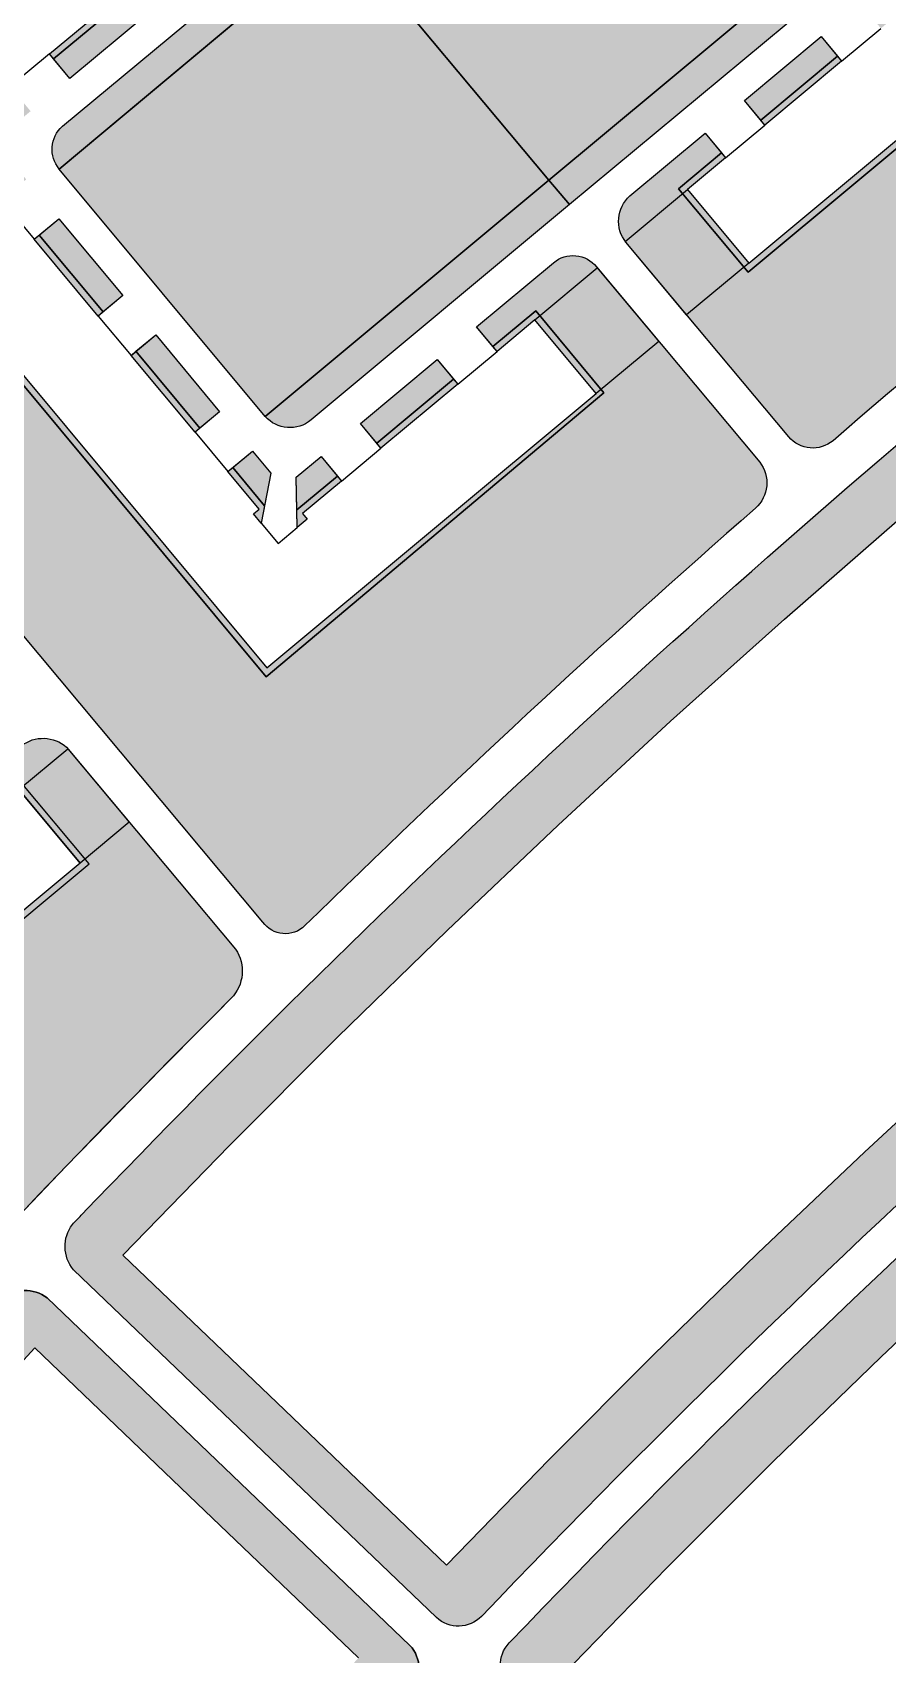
# Model space of a CAD drawing. Header units: millimetres. Extents: x 2240546 to 2245671, y 376439 to 383894.
# Drawn here: x 2244494.9 to 2244628.5, y 378162.2 to 378415.7 of the extents above; entities that cross this region are included whole.
import ezdxf

# ---------------------------------------------------------------- set-up
doc = ezdxf.new("R2010")
doc.units = ezdxf.units.MM
for name, color, linetype, true_color in [('благоустройство_внутридворовые_дороги', 7, 'Continuous', 0x000000), ('благоустройство_внутридворовые_площадки', 7, 'Continuous', 0x000000), ('благоустройство_внутриквартальные_дороги_парковки', 7, 'Continuous', 0x000000), ('благоустройство_озеленение', 7, 'Continuous', 0x000000), ('благоустройство_отмостка', 7, 'Continuous', 0x000000), ('благоустройство_парковка', 7, 'Continuous', 0x000000), ('благоустройство_спорт', 7, 'Continuous', 0x000000)]:
    doc.layers.add(name, color=color, linetype=linetype, true_color=true_color)
for name, color, linetype, transparency in [('благоустройство_штриховка_внутридомовые_площадки', 221, 'Continuous', 0.5), ('благоустройство_штриховка_озеленение', 105, 'Continuous', 0.5), ('благоустройство_штриховка_отмостка', 160, 'Continuous', 0.5), ('благоустройство_штриховка_парковка', 252, 'Continuous', 0.5), ('благоустройство_штриховка_спорт', 165, 'Continuous', 0.5)]:
    doc.layers.add(name, color=color, linetype=linetype, transparency=transparency)

msp = doc.modelspace()

# ---------------------------------------------------------------- hatches: boundary and pattern name
at = {"layer": 'благоустройство_штриховка_внутридомовые_площадки'}
h = msp.add_hatch(color=256, dxfattribs=at)
h.dxf.hatch_style = 1
h.paths.add_polyline_path([(2244526.321438215, 378456.1899056684), (2244536.019396974, 378464.2956594689), (2244545.60292486, 378452.8140953936), (2244535.919449397, 378444.7094807193)])
edge = h.paths.add_edge_path()
edge.add_arc((2244591.739338953, 378386.1816323331), 5.286334551907766, 216.7329400777688, 218.6173244075681, ccw=False)
edge.add_line((2244587.502701654, 378383.0199496501), (2244597.231270698, 378391.1292700726))
edge.add_line((2244597.231270698, 378391.1292700726), (2244606.807136677, 378379.6413193583))
edge.add_line((2244606.807136677, 378379.6413193583), (2244597.090149298, 378371.5416529235))
edge.add_line((2244597.090149298, 378371.5416529235), (2244587.608957686, 378382.882347019))
h = msp.add_hatch(color=256, dxfattribs=at)
h.dxf.hatch_style = 1
edge = h.paths.add_edge_path()
edge.add_line((2244512.430308666, 378444.1322554757), (2244521.959013873, 378452.0534600804))
edge.add_line((2244521.959013873, 378452.0534600804), (2244531.319285805, 378440.857401086))
edge.add_arc((2244526.335246113, 378437.5010576489), 6.008801288217839, 30.471916026943518, 33.95704523167569, ccw=False)
edge.add_line((2244531.514098733, 378440.5482167293), (2244521.990842314, 378432.6315417059))
edge.add_line((2244521.990842314, 378432.6315417059), (2244512.430308666, 378444.1322554757))
h.paths.add_polyline_path([(2244573.378448287, 378370.7460285744), (2244583.13531293, 378378.8789349928), (2244592.727937287, 378367.4049533611), (2244582.954314266, 378359.2580778596)])
h = msp.add_hatch(color=256, dxfattribs=at)
h.dxf.hatch_style = 1
h.paths.add_polyline_path([(2244431.82390083, 378370.7558365731), (2244439.245540807, 378376.9254396285), (2244448.818646665, 378365.4351771197), (2244441.384434479, 378359.2551228033)])
h.paths.add_polyline_path([(2244492.772040451, 378297.3696096718), (2244500.433199278, 378303.7556250645), (2244510.027237178, 378292.2828216992), (2244502.347906431, 378285.881658957)])
at = {"layer": 'благоустройство_штриховка_озеленение'}
h = msp.add_hatch(color=256, dxfattribs=at)
h.dxf.hatch_style = 1
edge = h.paths.add_edge_path()
edge.add_line((2244552.348103821, 378457.1485529951), (2244554.911295063, 378454.0777130818))
edge.add_line((2244554.911295063, 378454.0777130818), (2244542.963626247, 378444.0916201312))
edge.add_arc((2244539.748815974, 378447.9038029204), 4.986756732647845, 219.8336694050072, 310.1409048012347, ccw=False)
edge.add_line((2244535.919449397, 378444.7094807193), (2244519.243524321, 378464.6559782453))
edge.add_line((2244519.243524321, 378464.6559782453), (2244588.87653637, 378522.7851648804))
edge.add_line((2244588.87653637, 378522.7851648804), (2244578.615575739, 378535.0616755353))
edge.add_line((2244578.615575739, 378535.0616755353), (2244509.035101064, 378476.8665325821))
edge.add_line((2244509.035101064, 378476.8665325821), (2244502.062295338, 378485.2068826098))
edge.add_arc((2244505.898304268, 378488.4139116848), 4.999999999951042, 130.6341471177179, 219.8967276345881, ccw=False)
edge.add_arc((2245770.593768591, 377014.646899288), 1947.020551978688, 127.986182845124, 130.6341471183768, ccw=False)
edge.add_arc((2244575.335612447, 378545.2682647726), 5.000000000192271, 39.84469151520989, 127.98618283668571, ccw=False)
edge.add_line((2244579.174532424, 378548.4718086564), (2244690.080300964, 378415.5695023555))
edge.add_arc((2244686.247463987, 378412.4965649175), 4.912594405392685, -49.15927463138678, 38.72053445469828, ccw=False)
edge.add_arc((2245777.174750828, 377009.1965326368), 1772.556672263631, 127.8532884975251, 130.7572852407864)
edge.add_arc((2244616.793291414, 378355.6755337515), 4.93978934827287, 220.3037193247532, 309.72553190343046, ccw=False)
edge.add_line((2244613.026077933, 378352.480283935), (2244587.608957686, 378382.882347019))
edge.add_arc((2244591.739338892, 378386.1816322881), 5.286334476199786, 131.4957759564537, 218.6173244396707, ccw=False)
edge.add_line((2244588.236799584, 378390.1411209662), (2244599.955950042, 378399.9097051961))
edge.add_line((2244599.955950042, 378399.9097051961), (2244602.517093865, 378396.8371586432))
edge.add_line((2244602.517093865, 378396.8371586432), (2244595.822848104, 378391.2571207553))
edge.add_line((2244595.822848104, 378391.2571207553), (2244606.679411799, 378378.2327458395))
edge.add_line((2244606.679411799, 378378.2327458395), (2244659.648166172, 378422.4028812117))
edge.add_line((2244659.648166172, 378422.4028812117), (2244587.61293904, 378508.704417799))
edge.add_line((2244587.61293904, 378508.704417799), (2244534.611190854, 378464.4222105675))
edge.add_line((2244534.611190854, 378464.4222105675), (2244545.476433824, 378451.4050695825))
edge.add_line((2244545.476433824, 378451.4050695825), (2244552.348103821, 378457.1485529951))
h.paths.add_polyline_path([(2244606.101039949, 378405.0319901743), (2244618.095484151, 378415.0300475333), (2244620.656627974, 378411.9575009804), (2244608.662183771, 378401.9594436215)], flags=17)
h.paths.add_polyline_path([(2244624.240574105, 378420.1523325517), (2244628.006508166, 378423.291454642), (2244633.046480534, 378422.2851538906), (2244626.801717928, 378417.0797859988)], flags=17)
h.paths.add_polyline_path([(2244625.422864263, 378430.7248490448), (2244628.494907928, 378433.2865967419), (2244633.475518825, 378427.3195662489), (2244628.317534605, 378427.2568836582)], flags=17)
h.paths.add_polyline_path([(2244610.286787111, 378448.8586554747), (2244613.358830776, 378451.420403172), (2244623.369473191, 378439.4290395773), (2244620.296491575, 378436.8665097323)], flags=17)
h.paths.add_polyline_path([(2244595.15070996, 378466.992461904), (2244598.226152615, 378469.5570439863), (2244608.232458089, 378457.5620638587), (2244605.160414424, 378455.0003161615)], flags=17)
h.paths.add_polyline_path([(2244586.752866878, 378477.0535140081), (2244587.746162461, 378482.1057098543), (2244593.088905404, 378475.6896365126), (2244590.022609142, 378473.1326815198)], flags=17)
h.paths.add_polyline_path([(2244576.605728612, 378477.4235757607), (2244579.168919856, 378474.3527358465), (2244582.762854488, 378477.3749929969), (2244582.687089168, 378482.5265065383)], flags=17)
h.paths.add_polyline_path([(2244558.486359719, 378462.2790337878), (2244570.46747227, 378472.293094596), (2244573.030663513, 378469.2222546819), (2244561.049550962, 378459.2081938736)], flags=17)
h = msp.add_hatch(color=256, dxfattribs=at)
h.dxf.hatch_style = 1
edge = h.paths.add_edge_path()
edge.add_line((2244514.664295322, 378460.7788582144), (2244531.319285805, 378440.857401086))
edge.add_arc((2244526.335245817, 378437.501057461), 6.008801638050049, -43.53367475883579, 33.95704514532042, ccw=False)
edge.add_line((2244530.69144479, 378433.3623103519), (2244518.91974853, 378423.5765091876))
edge.add_line((2244518.91974853, 378423.5765091876), (2244516.362705465, 378426.6524693245))
edge.add_line((2244516.362705465, 378426.6524693245), (2244523.399093115, 378432.5018124381))
edge.add_line((2244523.399093115, 378432.5018124381), (2244512.55991189, 378445.5406578984))
edge.add_line((2244512.55991189, 378445.5406578984), (2244459.456860403, 378401.3784288866))
edge.add_line((2244459.456860403, 378401.3784288866), (2244531.381286949, 378314.9788449357))
edge.add_line((2244531.381286949, 378314.9788449357), (2244584.174044818, 378359.3591085614))
edge.add_line((2244584.174044818, 378359.3591085614), (2244573.506298969, 378372.1544511683))
edge.add_line((2244573.506298969, 378372.1544511683), (2244566.83489813, 378366.5934558333))
edge.add_line((2244566.83489813, 378366.5934558333), (2244564.273754308, 378369.6660023862))
edge.add_line((2244564.273754308, 378369.6660023862), (2244576.311712921, 378379.6947933553))
edge.add_arc((2244579.340990753, 378376.145006652), 4.666637957195874, 38.19024342169138, 130.4764130891481, ccw=False)
edge.add_line((2244583.008791728, 378379.0302702156), (2244608.498100098, 378348.5418610855))
edge.add_arc((2244604.335892833, 378345.2926711781), 5.280265558705679, -48.40000165857822, 37.97706029420971, ccw=False)
edge.add_arc((2245777.174751012, 377009.1965323979), 1772.556672564414, 131.2760299975497, 134.3802627801834)
edge.add_arc((2244534.41892007, 378279.1460507773), 4.29837930299138, 215.2447336510403, 314.2477185005173, ccw=False)
edge.add_line((2244530.908456904, 378276.6655844917), (2244419.388548916, 378410.0240294939))
edge.add_arc((2244423.224163207, 378413.2315305477), 4.999999999966787, 133.9314954262856, 219.9037776147719, ccw=False)
edge.add_arc((2245770.593768576, 377014.6468992977), 1947.020551961461, 131.1062674568574, 133.9314954322151, ccw=False)
edge.add_arc((2244493.797456591, 378477.9428372218), 4.999999999634801, 39.896727633052876, 131.1062674433945, ccw=False)
edge.add_line((2244497.633465522, 378481.1498662966), (2244504.432658115, 378473.0171793463))
edge.add_line((2244504.432658115, 378473.0171793463), (2244434.85218344, 378414.822036393))
edge.add_line((2244434.85218344, 378414.822036393), (2244445.116209297, 378402.5480894061))
edge.add_line((2244445.116209297, 378402.5480894061), (2244514.664295322, 378460.7788582144))
h.paths.add_polyline_path([(2244510.211203095, 378421.5387305966), (2244512.76824616, 378418.4627704599), (2244500.760024466, 378408.4803459019), (2244498.202981401, 378411.5563060389)], flags=17)
h.paths.add_polyline_path([(2244486.059940111, 378401.4618060648), (2244492.051035626, 378406.4421987091), (2244494.608078691, 378403.3662385723), (2244491.12685222, 378400.472297946)], flags=17)
h.paths.add_polyline_path([(2244485.601911615, 378396.4521854157), (2244490.732985515, 378396.540410151), (2244493.919422578, 378392.712525389), (2244490.848871195, 378390.1489833664)], flags=17)
h.paths.add_polyline_path([(2244495.963486704, 378384.0047669948), (2244499.03763452, 378386.5639886007), (2244509.031501023, 378374.5583005723), (2244505.955540202, 378372.0012569384)], flags=17)
h.paths.add_polyline_path([(2244511.07355722, 378365.8529543133), (2244514.149518041, 378368.409997947), (2244524.143431738, 378356.4042532243), (2244521.067470917, 378353.8472095905)], flags=17)
h.paths.add_polyline_path([(2244526.185680436, 378347.698675713), (2244529.261641257, 378350.2557193464), (2244532.14217757, 378346.7953148756), (2244531.164251104, 378341.7178907744)], flags=17)
h.paths.add_polyline_path([(2244536.203062477, 378341.0600634814), (2244536.106067996, 378346.1866198779), (2244539.989026663, 378349.4232886909), (2244542.550170486, 378346.3507421379)], flags=17)
h.paths.add_polyline_path([(2244546.133728712, 378354.5452503675), (2244558.128712225, 378364.543757272), (2244560.689856047, 378361.4712107191), (2244548.694872535, 378351.4727038146)], flags=17)
h = msp.add_hatch(color=256, dxfattribs=at)
h.dxf.hatch_style = 1
edge = h.paths.add_edge_path()
edge.add_arc((2244741.436724802, 378336.5124848174), 6.559331571680778, -48.50906120357348, 34.03550475447622, ccw=False)
edge.add_arc((2245777.174752716, 377009.1965309216), 1677.056674775882, 127.9520331692319, 136.2842155189777)
edge.add_arc((2244561.430073298, 378171.7017473542), 5.041550748788485, 227.0238578808069, 315.6811933218481, ccw=False)
edge.add_line((2244557.99327958, 378168.0131591564), (2244501.29868754, 378222.3515380957))
edge.add_arc((2244505.685319058, 378225.9814827201), 5.693771513136056, 142.8886414600769, 219.6078112192022, ccw=False)
edge.add_arc((2245777.174801457, 377009.1964843779), 1765.556742176422, 136.2156822083557, 136.2807704732239, ccw=False)
edge.add_arc((2245777.174751266, 377009.196532299), 1765.55667278234, 129.3571731160896, 136.2156822040502, ccw=False)
edge.add_arc((2245777.174751068, 377009.1965325346), 1765.556672475018, 127.9189881361273, 129.357173115982, ccw=False)
edge.add_arc((2244695.845051759, 378397.2764167784), 6.000000000026966, 37.29505880277361, 127.91898813430129, ccw=False)
edge.add_line((2244700.618206189, 378400.9119355559), (2244746.872383157, 378340.1837855293))
h.paths.add_polyline_path([(2244509.029285165, 378224.6381892707), (2244525.68391146, 378241.7800071912), (2244542.570211838, 378258.6936214993), (2244559.685019585, 378275.3758631791), (2244577.025284046, 378291.8237583581), (2244594.587641281, 378308.0341172155), (2244612.368945725, 378324.0040391507), (2244630.366046238, 378339.7306877294), (2244648.575345739, 378355.2109180092), (2244666.993582066, 378370.4419606654), (2244694.830969553, 378392.8314860783), (2244716.058741068, 378364.9610670626), (2244737.259196348, 378337.1265121467), (2244711.235070601, 378316.1953875854), (2244693.550813719, 378301.5713125002), (2244676.067167444, 378286.7079801404), (2244658.787263807, 378271.6080493586), (2244641.714556735, 378256.2745399378), (2244624.852071573, 378240.710175083), (2244608.202828635, 378224.9177398923), (2244591.770057821, 378208.9002970869), (2244575.59344002, 378192.6980164336), (2244559.56576031, 378176.2019974224), (2244534.313790997, 378200.4045011915)], flags=16)
h = msp.add_hatch(color=256, dxfattribs=at)
h.dxf.hatch_style = 1
edge = h.paths.add_edge_path()
edge.add_line((2244431.955940975, 378385.6425352179), (2244448.609550407, 378365.7277101705))
edge.add_arc((2244444.163620782, 378362.3288611732), 5.596290265299095, -46.970192598311485, 37.39739026307092, ccw=False)
edge.add_line((2244447.982410311, 378358.2379796954), (2244438.312416727, 378350.1993221919))
edge.add_line((2244438.312416727, 378350.1993221919), (2244435.755373662, 378353.2752823287))
edge.add_line((2244435.755373662, 378353.2752823287), (2244442.792685279, 378359.1253935355))
edge.add_line((2244442.792685279, 378359.1253935355), (2244431.953504055, 378372.1642389959))
edge.add_line((2244431.953504055, 378372.1642389959), (2244378.850452567, 378328.0020099841))
edge.add_line((2244378.850452567, 378328.0020099841), (2244450.770348985, 378241.6043381456))
edge.add_line((2244450.770348985, 378241.6043381456), (2244503.756454085, 378285.7536567288))
edge.add_line((2244503.756454085, 378285.7536567288), (2244492.899891181, 378298.7780323048))
edge.add_line((2244492.899891181, 378298.7780323048), (2244486.228493079, 378293.2170392514))
edge.add_line((2244486.228493079, 378293.2170392514), (2244483.667349656, 378296.2895861376))
edge.add_line((2244483.667349656, 378296.2895861376), (2244493.17380558, 378304.213762532))
edge.add_arc((2244496.572629245, 378299.8480776612), 5.532739528814168, 48.6621329979065, 127.90188533429281, ccw=False)
edge.add_line((2244500.226992844, 378304.0022121534), (2244526.624647257, 378272.4352013136))
edge.add_arc((2244521.513793201, 378269.006750387), 6.154275338328683, -43.71041959336492, 33.85440501650402, ccw=False)
edge.add_arc((2245777.174751094, 377009.1965322965), 1772.556672693529, 134.9006858549392, 138.0776954287102)
edge.add_line((2244458.301281327, 378193.4810963507), (2244431.563786473, 378225.6009605498))
edge.add_line((2244431.563786473, 378225.6009605498), (2244435.405098976, 378228.801636069))
edge.add_line((2244435.405098976, 378228.801636069), (2244344.329346795, 378338.2113174127))
edge.add_arc((2251062.564801474, 372402.0822287133), 8965.06085769691, 138.4741011254097, 138.5366822216597, ccw=False)
edge.add_line((2244350.817067254, 378345.5457420534), (2244364.509801461, 378329.1716705037))
edge.add_line((2244364.509801461, 378329.1716705037), (2244431.955940975, 378385.6425352179))
h.paths.add_polyline_path([(2244417.595762655, 378338.1792130275), (2244429.603487264, 378348.1612243587), (2244432.160530329, 378345.0852642218), (2244420.15280572, 378335.1032528907)], flags=17)
h.paths.add_polyline_path([(2244411.443876776, 378333.0651554892), (2244414.000919841, 378329.9891953524), (2244410.520426029, 378327.095863784), (2244405.453525531, 378328.085381556)], flags=17)
h.paths.add_polyline_path([(2244405.031747064, 378323.0322272511), (2244410.236261672, 378323.0322272511), (2244413.309090116, 378319.340821162), (2244410.236542879, 378316.7796767699)], flags=17)
h.paths.add_polyline_path([(2244415.354731453, 378310.6311680555), (2244418.427278689, 378313.1923124476), (2244428.421002932, 378301.1867953152), (2244425.348455696, 378298.6256509231)], flags=17)
h.paths.add_polyline_path([(2244430.474630353, 378292.4837990677), (2244433.539191506, 378295.0382866008), (2244443.53291575, 378283.0327694677), (2244440.460368514, 378280.4716250756)], flags=17)
h.paths.add_polyline_path([(2244445.578557087, 378274.3231163612), (2244448.651104323, 378276.8842607533), (2244451.535279368, 378273.4194850535), (2244450.559593886, 378268.3393688445)], flags=17)
h.paths.add_polyline_path([(2244455.500215108, 378272.810663556), (2244459.382920837, 378276.0471215304), (2244461.944064473, 378272.9745748218), (2244455.596770579, 378267.6837412199)], flags=17)
h.paths.add_polyline_path([(2244465.527967365, 378281.1693703498), (2244477.522304611, 378291.1673385545), (2244480.083448247, 378288.0947918459), (2244468.089111001, 378278.0968236412)], flags=17)
h = msp.add_hatch(color=256, dxfattribs=at)
h.dxf.hatch_style = 1
edge = h.paths.add_edge_path()
edge.add_line((2244757.881214824, 378325.7300426472), (2244805.00850057, 378263.8555684538))
edge.add_arc((2244799.498837718, 378260.9284402194), 6.238947382755523, -51.935886301276184, 27.980446342565585, ccw=False)
edge.add_arc((2245777.174751236, 377009.1965323325), 1582.056672736733, 127.9916355113886, 136.2883438855017)
edge.add_arc((2244630.008308962, 378106.2622706058), 5.257039838428872, 229.2947652968473, 313.4267442722113, ccw=False)
edge.add_line((2244626.579837558, 378102.2770414161), (2244569.522975505, 378156.9626345166))
edge.add_arc((2244572.982703494, 378160.572382741), 5.000000000115868, 136.2844623268695, 226.2156822025292, ccw=False)
edge.add_arc((2245777.174752693, 377009.1965309456), 1671.056674741389, 127.9544006680349, 136.2844623293753, ccw=False)
edge.add_arc((2244753.108060393, 378322.0945238697), 5.999999999732901, 37.295058800079175, 127.9544006639793, ccw=False)
h.paths.add_polyline_path([(2244577.614501431, 378158.903357478), (2244593.995130909, 378175.7541017391), (2244610.612264061, 378192.3713039601), (2244627.462777167, 378208.7518471826), (2244644.543180201, 378224.8923417367), (2244661.850151829, 378240.789652917), (2244679.38025769, 378256.4406249873), (2244697.129932268, 378271.8420747356), (2244715.095628642, 378286.990926627), (2244733.27379985, 378301.884190062), (2244752.466664521, 378317.1602848939), (2244773.744209194, 378289.2245175791), (2244794.788413269, 378261.5951083886), (2244765.550663286, 378237.8825569999), (2244747.519170376, 378222.8118038813), (2244729.716219601, 378207.4799992291), (2244712.137608513, 378191.8835269143), (2244694.791256671, 378176.0292595162), (2244677.680850493, 378159.9205673483), (2244660.810177128, 378143.5610152967), (2244644.18281153, 378126.9540673531), (2244628.150976568, 378110.467165638), (2244602.961429477, 378134.6098414368)], flags=16)
h = msp.add_hatch(color=256, dxfattribs=at)
h.dxf.hatch_style = 1
edge = h.paths.add_edge_path()
edge.add_arc((2245777.174751242, 377009.1965323198), 1576.056672750728, 124.48407945604839, 139.6702483526763, ccw=False)
edge.add_line((2244884.847368085, 378308.314108596), (2244871.511161207, 378286.7765788947))
edge.add_line((2244871.511161207, 378286.7765788947), (2244851.24221868, 378268.4246526709))
edge.add_line((2244851.24221868, 378268.4246526709), (2244834.719345173, 378260.2236449997))
edge.add_line((2244834.719345173, 378260.2236449997), (2244817.892862581, 378250.2831430974))
edge.add_line((2244817.892862581, 378250.2831430974), (2244815.597577897, 378235.7539108254))
edge.add_line((2244815.597577897, 378235.7539108254), (2244815.215497541, 378212.8140030456))
edge.add_line((2244815.215497541, 378212.8140030456), (2244809.096606747, 378189.1088076616))
edge.add_line((2244809.096606747, 378189.1088076616), (2244804.506971561, 378160.0510919313))
edge.add_line((2244804.506971561, 378160.0510919313), (2244808.713592209, 378147.8162248441))
edge.add_line((2244808.713592209, 378147.8162248441), (2244808.331511852, 378131.7579149914))
edge.add_line((2244808.331511852, 378131.7579149914), (2244791.887109617, 378123.345741856))
edge.add_line((2244791.887109617, 378123.345741856), (2244774.294597948, 378124.8755682505))
edge.add_line((2244774.294597948, 378124.8755682505), (2244762.821911255, 378135.581357757))
edge.add_line((2244762.821911255, 378135.581357757), (2244752.700051446, 378137.7147279957))
edge.add_line((2244752.700051446, 378137.7147279957), (2244736.637729567, 378129.3033036741))
edge.add_line((2244736.637729567, 378129.3033036741), (2244728.988648984, 378115.5393590062))
edge.add_line((2244728.988648984, 378115.5393590062), (2244712.162166392, 378073.4814885847))
edge.add_line((2244712.162166392, 378073.4814885847), (2244701.071560055, 378049.0117544103))
edge.add_line((2244701.071560055, 378049.0117544103), (2244684.244143282, 378030.6598281865))
edge.add_line((2244684.244143282, 378030.6598281865), (2244667.034646152, 378022.2476550512))
edge.add_line((2244667.034646152, 378022.2476550512), (2244655.179879102, 378015.7479521125))
edge.add_line((2244655.179879102, 378015.7479521125), (2244644.471353122, 378014.6015183337))
edge.add_line((2244644.471353122, 378014.6015183337), (2244634.527922037, 378021.1012212725))
edge.add_line((2244634.527922037, 378021.1012212725), (2244637.970381972, 378034.8651659404))
edge.add_line((2244637.970381972, 378034.8651659404), (2244634.34, 378052.35))
edge.add_line((2244634.34, 378052.35), (2244575.695729325, 378029.1979027179))
h = msp.add_hatch(color=256, dxfattribs=at)
h.dxf.hatch_style = 1
edge = h.paths.add_edge_path()
edge.add_line((2244388.554565197, 378026.7493666105), (2244360.304763893, 378047.4502506057))
edge.add_line((2244360.304763893, 378047.4502506057), (2244374.321539558, 378066.312519832))
edge.add_line((2244374.321539558, 378066.312519832), (2244388.589452475, 378084.9856439177))
edge.add_line((2244388.589452475, 378084.9856439177), (2244403.105947605, 378103.4662739537))
edge.add_line((2244403.105947605, 378103.4662739537), (2244417.865553435, 378121.7475870329))
edge.add_line((2244417.865553435, 378121.7475870329), (2244432.871271954, 378139.8332998803))
edge.add_line((2244432.871271954, 378139.8332998803), (2244448.117510913, 378157.7165349816))
edge.add_line((2244448.117510913, 378157.7165349816), (2244463.601643858, 378175.3942154509))
edge.add_line((2244463.601643858, 378175.3942154509), (2244479.320924933, 378192.8632041992))
edge.add_line((2244479.320924933, 378192.8632041992), (2244495.272576435, 378210.1204095111))
edge.add_line((2244495.272576435, 378210.1204095111), (2244520.558754699, 378185.8851184962))
edge.add_line((2244520.558754699, 378185.8851184962), (2244545.812463632, 378161.6809474127))
edge.add_line((2244545.812463632, 378161.6809474127), (2244529.873689759, 378144.4116980067))
edge.add_line((2244529.873689759, 378144.4116980067), (2244514.177207785, 378126.9221764775))
edge.add_line((2244514.177207785, 378126.9221764775), (2244498.477746135, 378109.4293348973))
edge.add_line((2244498.477746135, 378109.4293348973), (2244483.522936509, 378091.2956001665))
edge.add_line((2244483.522936509, 378091.2956001665), (2244468.57106445, 378073.1654234622))
edge.add_line((2244468.57106445, 378073.1654234622), (2244453.873360198, 378054.8287998376))
edge.add_line((2244453.873360198, 378054.8287998376), (2244437.653999899, 378037.6544583087))
edge.add_line((2244437.653999899, 378037.6544583087), (2244411.689035696, 378057.5898517789))
edge.add_line((2244411.689035696, 378057.5898517789), (2244406.866730259, 378051.2500468872))
edge.add_line((2244406.866730259, 378051.2500468872), (2244442.374521819, 378024.4932530708))
edge.add_arc((2245541.078480134, 377208.8031460769), 1368.393488242884, 136.1651848968853, 143.4093940543956, ccw=False)
edge.add_arc((2244549.915709892, 378160.0160592118), 5.373128574507178, 319.5115956964615, 402.6526077000984)
edge.add_line((2244553.86751316, 378163.6566308172), (2244497.212626724, 378217.9569543084))
edge.add_arc((2244493.778447258, 378213.3771017999), 5.724389714468841, 53.13578682687556, 129.8813820750941)
edge.add_arc((2245777.174751263, 377009.1965323101), 1765.556672772212, 136.8014866917504, 143.8629005667233)
edge.add_arc((2244355.334735866, 378047.4309801395), 4.999999999814162, 143.8629005620537, 233.0002535120183)
edge.add_line((2244352.325678418, 378043.4377892754), (2244379.479527967, 378022.9760843432))
edge.add_arc((2244382.488585414, 378026.9692752073), 4.999999999837753, 233.0002535124197, 323.3835224411012)
edge.add_line((2244386.50181529, 378023.9869965538), (2244388.554565197, 378026.7493666105))
at = {"layer": 'благоустройство_штриховка_отмостка'}
h = msp.add_hatch(color=256, dxfattribs=at)
h.dxf.hatch_style = 1
h.paths.add_polyline_path([(2244551.70730601, 378457.9162629737), (2244552.348103821, 378457.1485529951), (2244545.476433824, 378451.4050695825), (2244534.611190854, 378464.4222105675), (2244587.61293904, 378508.704417799), (2244659.648166172, 378422.4028812117), (2244606.679411799, 378378.2327458395), (2244595.822848104, 378391.2571207553), (2244602.517093865, 378396.8371586432), (2244603.15737982, 378396.0690220049), (2244597.231270698, 378391.1292700726), (2244606.807136677, 378379.6413193582), (2244658.239357518, 378422.5301541798), (2244587.486579307, 378507.2957587434), (2244536.019396974, 378464.2956594689), (2244545.60291806, 378452.8140897097)])
h.paths.add_polyline_path([(2244608.662183771, 378401.9594436215), (2244620.656627974, 378411.9575009804), (2244621.296913929, 378411.1893643421), (2244609.302469518, 378401.1913068102)], flags=17)
h.paths.add_polyline_path([(2244626.801717928, 378417.0797859988), (2244633.046480534, 378422.2851538906), (2244635.743401122, 378421.7466760942), (2244634.250183229, 378420.500300498), (2244633.519152608, 378421.3773014662), (2244627.442003883, 378416.3116493605)], flags=17)
h.paths.add_polyline_path([(2244629.262918843, 378433.9270336662), (2244628.494907928, 378433.2865967419), (2244633.475518825, 378427.3195662489), (2244636.235521972, 378427.3531072874), (2244634.940770188, 378428.9063918362), (2244634.064259334, 378428.1747784291)], flags=17)
h.paths.add_polyline_path([(2244613.358830776, 378451.420403172), (2244614.126841691, 378452.0608400954), (2244624.136546156, 378440.0686943532), (2244623.369473191, 378439.4290395773)], flags=17)
h.paths.add_polyline_path([(2244598.226152615, 378469.5570439864), (2244598.990764541, 378470.1946465253), (2244609.000469007, 378458.2025007844), (2244608.232458089, 378457.5620638587)], flags=17)
h.paths.add_polyline_path([(2244588.277679204, 378484.8091616071), (2244587.746162461, 378482.1057098543), (2244593.088905404, 378475.6896365127), (2244593.864391853, 378476.3363072118), (2244588.655918944, 378482.5763282286), (2244589.532432156, 378483.3079436038)], flags=17)
h.paths.add_polyline_path([(2244582.646850454, 378485.2624585374), (2244582.687089168, 378482.5265065383), (2244576.605728612, 378477.4235757607), (2244575.964930802, 378478.1912857393), (2244581.858079934, 378483.1169012458), (2244581.1258821, 378483.9929239532)], flags=17)
h.paths.add_polyline_path([(2244557.845561909, 378463.0467437652), (2244569.826674459, 378473.0608045742), (2244570.46747227, 378472.293094596), (2244558.486359719, 378462.2790337878)], flags=17)
h = msp.add_hatch(color=256, dxfattribs=at)
h.dxf.hatch_style = 1
h.paths.add_polyline_path([(2244516.362705465, 378426.6524693245), (2244515.723444847, 378427.4214594831), (2244521.990842314, 378432.6315417059), (2244512.430308666, 378444.1322554757), (2244460.865498506, 378401.2492781055), (2244531.505245292, 378316.3894553647), (2244582.954314266, 378359.2580778596), (2244573.378448287, 378370.7460285744), (2244567.475184086, 378365.8253191949), (2244566.83489813, 378366.5934558333), (2244573.506298969, 378372.1544511683), (2244584.174044818, 378359.3591085614), (2244531.381286949, 378314.9788449357), (2244459.456860403, 378401.3784288866), (2244512.55991189, 378445.5406578984), (2244523.399093115, 378432.5018124381)])
h.paths.add_polyline_path([(2244497.563720634, 378412.3252960729), (2244509.57194233, 378422.3077206295), (2244510.211203095, 378421.5387305967), (2244498.202981401, 378411.5563060388)], flags=17)
h.paths.add_polyline_path([(2244483.348701954, 378401.9912788699), (2244486.059940111, 378401.4618060648), (2244492.051035626, 378406.4421987091), (2244491.41177486, 378407.2111887432), (2244485.66264475, 378402.4319417357), (2244484.932784614, 378403.309917047)], flags=17)
h.paths.add_polyline_path([(2244482.856232938, 378396.4049756543), (2244485.601911615, 378396.4521854157), (2244490.848871195, 378390.1489833663), (2244490.074471552, 378389.5162208471), (2244484.970309823, 378395.647879034), (2244484.092821487, 378394.9174334921)], flags=17)
h.paths.add_polyline_path([(2244495.190796654, 378383.3661155299), (2244495.963486704, 378384.0047669948), (2244505.955540202, 378372.0012569384), (2244505.186549996, 378371.36199603)], flags=17)
h.paths.add_polyline_path([(2244510.304567016, 378365.2136934033), (2244511.07355722, 378365.8529543132), (2244521.067470917, 378353.8472095904), (2244520.298480713, 378353.2079486829)], flags=17)
h.paths.add_polyline_path([(2244525.416690232, 378347.0594148052), (2244526.185680436, 378347.698675713), (2244531.164251104, 378341.7178907742), (2244530.640948162, 378339.0008859124), (2244529.428557453, 378340.4553637381), (2244530.306043428, 378341.1858073139)], flags=17)
h.paths.add_polyline_path([(2244536.254963317, 378338.3168910409), (2244536.203062477, 378341.0600634814), (2244542.550170486, 378346.350742138), (2244543.190456442, 378345.5826054997), (2244537.090566376, 378340.4979971817), (2244537.821595029, 378339.6209985737)], flags=17)
h.paths.add_polyline_path([(2244548.694872535, 378351.4727038146), (2244560.689856047, 378361.4712107191), (2244561.330142003, 378360.7030740813), (2244549.33515849, 378350.7045671776)], flags=17)
h = msp.add_hatch(color=256, dxfattribs=at)
h.dxf.hatch_style = 1
h.paths.add_polyline_path([(2244435.116112897, 378354.0442723622), (2244435.755373662, 378353.2752823287), (2244442.792685279, 378359.1253935355), (2244431.953504055, 378372.1642389959), (2244378.850452567, 378328.0020099841), (2244450.770348985, 378241.6043381456), (2244503.756454085, 378285.7536567288), (2244492.899891181, 378298.7780323048), (2244486.228493079, 378293.2170392514), (2244486.868778935, 378292.4489025288), (2244492.772040451, 378297.3696096718), (2244502.347906431, 378285.881658957), (2244450.898837456, 378243.0130364622), (2244380.25909067, 378327.872859203), (2244431.82390083, 378370.7558365731), (2244441.384434479, 378359.2551228033)])
h.paths.add_polyline_path([(2244416.956500195, 378338.9482050866), (2244428.964226499, 378348.9302143916), (2244429.603487264, 378348.1612243588), (2244417.595762655, 378338.1792130275)], flags=17)
h.paths.add_polyline_path([(2244410.804616011, 378333.8341455222), (2244411.443876776, 378333.0651554892), (2244405.453525531, 378328.085381556), (2244402.742293589, 378328.6148595263), (2244404.326376778, 378329.9334981443), (2244405.056236914, 378329.0555228332)], flags=17)
h.paths.add_polyline_path([(2244402.246773819, 378323.0322272511), (2244405.031747064, 378323.0322272511), (2244410.236542879, 378316.7796767699), (2244409.46840607, 378316.139390672), (2244404.363901987, 378322.2714601315), (2244403.486413651, 378321.54101459)], flags=17)
h.paths.add_polyline_path([(2244414.586594644, 378309.9908819577), (2244415.354731453, 378310.6311680555), (2244425.348455696, 378298.6256509231), (2244424.580318888, 378297.9853648258)], flags=17)
h.paths.add_polyline_path([(2244429.69850746, 378291.8368561101), (2244430.474630353, 378292.4837990677), (2244440.460368514, 378280.4716250756), (2244439.692231706, 378279.8313389785)], flags=17)
h.paths.add_polyline_path([(2244444.810420278, 378273.6828302637), (2244445.578557087, 378274.3231163612), (2244450.559593886, 378268.3393688445), (2244450.037490366, 378265.6209246313), (2244448.822147256, 378267.0789428704), (2244449.699635593, 378267.8093884114)], flags=17)
h.paths.add_polyline_path([(2244455.646785593, 378264.9389988343), (2244455.596770579, 378267.6837412199), (2244461.944064473, 378272.9745748218), (2244462.584350382, 378272.2064381446), (2244456.48415854, 378267.1215782791), (2244457.215191169, 378266.2445749019)], flags=17)
h.paths.add_polyline_path([(2244468.089111001, 378278.0968236412), (2244480.083448247, 378288.0947918459), (2244480.72373475, 378287.3266556679), (2244468.729397745, 378277.3286876657)], flags=17)
at = {"layer": 'благоустройство_штриховка_парковка'}
h = msp.add_hatch(color=256, dxfattribs=at)
h.dxf.hatch_style = 1
edge = h.paths.add_edge_path()
edge.add_line((2244575.572015109, 378392.6028136844), (2244619.955707224, 378429.5991673445))
edge.add_arc((2244615.757742637, 378426.4267037787), 5.261884809462104, -46.5029597473291, 37.078877667151005, ccw=False)
edge.add_line((2244619.37958795, 378422.6096802948), (2244578.779047596, 378388.7668006725))
edge.add_line((2244578.779047596, 378388.7668006725), (2244575.572015109, 378392.6028136844))
edge = h.paths.add_edge_path()
edge.add_line((2244540.272727701, 378434.8251879003), (2244581.3164566, 378468.9448050875))
edge.add_arc((2244584.153360102, 378466.0039751947), 4.086135330538164, 34.49167794672479, 133.9695091331699, ccw=False)
edge.add_line((2244587.521187365, 378468.3178985877), (2244543.240455249, 378431.2754136044))
edge.add_line((2244543.240455249, 378431.2754136044), (2244540.272727701, 378434.8251879003))
h = msp.add_hatch(color=256, dxfattribs=at)
h.dxf.hatch_style = 1
edge = h.paths.add_edge_path()
edge.add_line((2244499.586617196, 378401.0028585808), (2244540.272727701, 378434.8251879003))
edge.add_line((2244540.272727701, 378434.8251879003), (2244543.240455249, 378431.2754136046))
edge.add_line((2244543.240455249, 378431.2754136046), (2244499.07745619, 378394.3314164364))
edge.add_arc((2244502.757823054, 378397.4056832698), 4.795437082585713, 131.3988279453691, 219.8725245870226, ccw=False)
edge = h.paths.add_edge_path()
edge.add_line((2244531.262033879, 378355.6679022729), (2244575.572015109, 378392.6028136844))
edge.add_line((2244575.572015109, 378392.6028136844), (2244578.779047596, 378388.7668006726))
edge.add_line((2244578.779047596, 378388.7668006726), (2244538.412324785, 378355.1188213864))
edge.add_arc((2244535.117798207, 378359.0476623837), 5.127347945534188, 221.2361001772283, 309.9814889666546, ccw=False)
at = {"layer": 'благоустройство_штриховка_спорт'}
h = msp.add_hatch(color=256, dxfattribs=at)
h.dxf.hatch_style = 1
h.paths.add_polyline_path([(2244543.240455249, 378431.2754136045), (2244587.521187369, 378468.3178985827), (2244619.955707224, 378429.5991673443), (2244575.572015109, 378392.6028136843)])
h = msp.add_hatch(color=256, dxfattribs=at)
h.dxf.hatch_style = 1
h.paths.add_polyline_path([(2244499.077456048, 378394.3314166063), (2244543.240455249, 378431.2754136045), (2244575.572015109, 378392.6028136843), (2244531.262033874, 378355.6679022785)])

# ---------------------------------------------------------------- linework, layer by layer
at = {"layer": 'благоустройство_внутридворовые_дороги'}
for points in [[(2244579.174532424, 378548.4718086564), (2244690.080300965, 378415.5695023544, -0.4034163164530938), (2244689.460096878, 378408.780037816, 0.01267175434124722), (2244619.950363201, 378351.8762684887, -0.4112609755725484), (2244613.026077933, 378352.480283935), (2244587.608957686, 378382.882347019, -0.3995744474313896), (2244588.236799584, 378390.1411209662), (2244599.955950042, 378399.9097051961), (2244603.15737982, 378396.0690220049), (2244609.302469727, 378401.1913069837), (2244606.101039949, 378405.0319901743), (2244618.095484151, 378415.0300475333), (2244621.296913929, 378411.1893643421), (2244627.442003883, 378416.3116493605)], [(2244193.351957771, 378155.7191885993), (2244344.880448944, 378041.5353315033), (2244344.880448977, 378041.5353315489), (2244344.880448967, 378041.535331534), (2244379.920705789, 378015.1308471697), (2244420.369754777, 377984.6505830836, -0.01081180640071717), (2244463.809180111, 378042.3960678005, -0.4179103033896424), (2244470.879668897, 378043.19507906), (2244540.868285415, 377986.6938255517), (2244544.598667366, 377991.3934744744, -0.07602214178370698), (2244894.479577603, 378314.8779123493), (2244992.092894828, 378375.7985645339), (2244963.742036145, 378417.6209212587), (2244943.903893713, 378405.975584046), (2244924.232418833, 378394.0508275193), (2244904.73162982, 378381.8490889528), (2244885.405287591, 378369.3727212925), (2244891.119183822, 378319.8486018021, 0.01429919966677591), (2244817.648810581, 378267.0571307144, -0.3534009734293407), (2244809.546434845, 378267.7999130673), (2244762.587812934, 378329.4529447154, -0.4140094335503493), (2244763.722122632, 378337.8590828452, -0.04557994864643496), (2245021.233095801, 378499.4926832517, -0.1846188198829432)], [(2244490.074471552, 378389.5162208469), (2244495.190796654, 378383.3661155299), (2244499.03763452, 378386.5639886009), (2244509.031501023, 378374.5583005723), (2244505.186549996, 378371.36199603), (2244510.304567016, 378365.2136934036), (2244514.149518041, 378368.409997947), (2244524.143431738, 378356.4042532243), (2244520.298480712, 378353.2079486822), (2244525.416690233, 378347.0594148059), (2244529.261641257, 378350.2557193469), (2244532.14217757, 378346.7953148756), (2244530.640948162, 378339.0008859124), (2244533.277256789, 378335.8381658343), (2244536.254963317, 378338.3168910409), (2244536.106067996, 378346.1866198779), (2244539.989026663, 378349.4232886909), (2244543.190456442, 378345.5826054997), (2244549.33515849, 378350.7045671776), (2244546.133728712, 378354.5452503675), (2244558.128712225, 378364.543757272), (2244561.330142003, 378360.7030740813), (2244567.475184086, 378365.8253191949), (2244564.273754308, 378369.6660023862), (2244576.311712921, 378379.6947933552, -0.4259492296286015), (2244583.008791728, 378379.0302702156), (2244608.498100099, 378348.5418610843, -0.3958122378234649), (2244607.841599432, 378341.3440985741, 0.01354559907375617), (2244537.418165524, 378276.0669938868, -0.461022105200713), (2244530.908456904, 378276.6655844917), (2244419.388548915, 378410.0240294944, -0.3937707744516578)], [(2244493.17380558, 378304.213762532, -0.3602180998568446), (2244500.226992844, 378304.0022121534), (2244526.624647257, 378272.4352013136, -0.3519830840940104), (2244525.962358775, 378264.7540607349, 0.03870286271528747), (2244347.407795046, 378056.9195917469, -0.4089511025853599)]]:
    msp.add_lwpolyline(points, format="xyb", dxfattribs=at)
msp.add_lwpolyline([(2244512.76824616, 378418.4627704598), (2244500.760024466, 378408.4803459019), (2244497.563720634, 378412.3252960729), (2244491.41177486, 378407.2111887434)], dxfattribs=at)
for points in [[(2244745.782292426, 378331.5991486083, 0.03637203040304653), (2244565.037118583, 378168.1794670884, -0.4073664641587823), (2244557.99327958, 378168.0131591565), (2244501.298687541, 378222.3515380959, -0.3478414341344272), (2244501.144739368, 378229.4169113872, -0.000284001139225624), (2244502.531738361, 378230.8656996507, -0.02993482800889097), (2244657.542148407, 378374.3387224829, -0.006275348155256339), (2244692.15777172, 378402.0096995624, -0.4174066671707781), (2244700.61820619, 378400.9119355556), (2244746.872383162, 378340.183785522, -0.3765953663682228)], [(2244757.881214824, 378325.7300426473), (2244805.00850057, 378263.8555684539, -0.3635568593613716), (2244803.345416242, 378256.0163838172, 0.03621704208678701), (2244633.622137896, 378102.4443250463, -0.3845249030236451), (2244626.579837558, 378102.2770414162), (2244569.522975505, 378156.9626345168, -0.413862005450747), (2244569.368804677, 378164.0277749535, -0.03636276491497433), (2244749.417855581, 378326.8255267703, -0.4175881163232543)], [(2244351.296694838, 378050.3795772053, -0.03082098422305306), (2244490.107966787, 378217.7698470373, -0.3479706929860083), (2244497.212626724, 378217.9569543084), (2244553.86751316, 378163.6566308172, -0.3795698708763707), (2244554.00217506, 378156.5273183056, 0.03161935656447548), (2244442.374521819, 378024.4932530708), (2244406.866730259, 378051.2500468872), (2244402.29187196, 378045.2355566389), (2244388.554565197, 378026.7493666105), (2244386.50181529, 378023.9869965538, -0.4161741742835512), (2244379.479527967, 378022.9760843432), (2244352.325678418, 378043.4377892754, -0.409810596762562)]]:
    msp.add_lwpolyline(points, format="xyb", close=True, dxfattribs=at)
at = {"layer": 'благоустройство_внутридворовые_площадки'}
msp.add_lwpolyline([(2244587.608957686, 378382.882347019, -0.008222363021386046), (2244587.502701654, 378383.0199496501), (2244597.231270698, 378391.1292700726), (2244606.807136677, 378379.6413193583), (2244597.090149298, 378371.5416529235)], format="xyb", close=True, dxfattribs=at)
for points in [[(2244573.378448287, 378370.7460285744), (2244583.13531293, 378378.8789349928), (2244592.727937287, 378367.4049533611), (2244582.954314266, 378359.2580778596)], [(2244492.772040451, 378297.3696096718), (2244500.433199278, 378303.7556250645), (2244510.027237178, 378292.2828216992), (2244502.347906431, 378285.881658957)]]:
    msp.add_lwpolyline(points, close=True, dxfattribs=at)
at = {"layer": 'благоустройство_внутриквартальные_дороги_парковки'}
msp.add_lwpolyline([(2244499.077456048, 378394.3314166065), (2244587.521187369, 378468.3178985828), (2244619.955707227, 378429.5991673401), (2244531.262033874, 378355.6679022787)], close=True, dxfattribs=at)
at = {"layer": 'благоустройство_озеленение'}
for points in [[(2244579.174532424, 378548.4718086564), (2244690.080300964, 378415.5695023555, -0.4034163164411486), (2244689.460096879, 378408.7800378162, 0.01267175434265419), (2244619.950363201, 378351.8762684887, -0.4112609757352804), (2244613.026077933, 378352.480283935), (2244587.608957686, 378382.882347019, -0.3995744474313896), (2244588.236799584, 378390.1411209662), (2244599.955950042, 378399.9097051961), (2244602.517093865, 378396.8371586432), (2244595.822848104, 378391.2571207553), (2244606.679411799, 378378.2327458395), (2244659.648166172, 378422.4028812117)], [(2244512.55991189, 378445.5406578984), (2244459.456860403, 378401.3784288866), (2244531.381286949, 378314.9788449357), (2244584.174044818, 378359.3591085614), (2244573.506298969, 378372.1544511683), (2244566.83489813, 378366.5934558333), (2244564.273754308, 378369.6660023862), (2244576.311712921, 378379.6947933553, -0.4259492296524582), (2244583.008791728, 378379.0302702156), (2244608.498100098, 378348.5418610855, -0.3958122378753814), (2244607.841599433, 378341.3440985744, 0.01354559907366443), (2244537.418165536, 378276.0669938975, -0.4610221063050598), (2244530.908456904, 378276.6655844917), (2244419.388548916, 378410.0240294939, -0.3937707745156532), (2244419.755174159, 378416.8323797508, -0.01232800705125949)], [(2244746.872383157, 378340.1837855293, -0.3765953668312019), (2244745.782292426, 378331.5991486087, 0.03637203040197305), (2244565.037118582, 378168.1794670883, -0.4073664641587823), (2244557.99327958, 378168.0131591564), (2244501.29868754, 378222.3515380957, -0.3478414339667226), (2244501.144739368, 378229.4169113871, -0.000284001139225624), (2244502.53173836, 378230.8656996506, -0.02993482800889097), (2244657.542148406, 378374.3387224828, -0.006275348160244817), (2244692.15777172, 378402.0096995626, -0.4174066671736485), (2244700.618206189, 378400.9119355559), (2244746.872383157, 378340.1837855293)], [(2244808.331511852, 378131.7579149914), (2244791.887109617, 378123.345741856), (2244774.294597948, 378124.8755682505), (2244762.821911255, 378135.581357757), (2244752.700051446, 378137.7147279957), (2244736.637729567, 378129.3033036741), (2244728.988648984, 378115.5393590062), (2244712.162166392, 378073.4814885847), (2244701.071560055, 378049.0117544103), (2244684.244143282, 378030.6598281865), (2244667.034646152, 378022.2476550512), (2244655.179879102, 378015.7479521125), (2244644.471353122, 378014.6015183337), (2244634.527922037, 378021.1012212725), (2244637.970381972, 378034.8651659404), (2244634.34, 378052.35), (2244575.695729325, 378029.1979027179, -0.06635931114598664), (2244884.847368085, 378308.314108596)], [(2244554.00217506, 378156.5273183056, 0.3795698709100594), (2244553.86751316, 378163.6566308172), (2244497.212626724, 378217.9569543084, 0.3479706930257989), (2244490.107966787, 378217.7698470372, 0.03082098422314962), (2244351.296694838, 378050.3795772053, 0.4098105967859591)]]:
    msp.add_lwpolyline(points, format="xyb", dxfattribs=at)
for points in [[(2244510.211203095, 378421.5387305966), (2244512.76824616, 378418.4627704599), (2244500.760024466, 378408.4803459019), (2244498.202981401, 378411.5563060389)], [(2244606.101039949, 378405.0319901743), (2244618.095484151, 378415.0300475333), (2244620.656627974, 378411.9575009804), (2244608.662183771, 378401.9594436215)], [(2244509.029285165, 378224.6381892707), (2244525.68391146, 378241.7800071912), (2244542.570211838, 378258.6936214993), (2244559.685019585, 378275.3758631791), (2244577.025284046, 378291.8237583581), (2244594.587641281, 378308.0341172155), (2244612.368945725, 378324.0040391507), (2244630.366046238, 378339.7306877294), (2244648.575345739, 378355.2109180092), (2244666.993582066, 378370.4419606654), (2244694.830969553, 378392.8314860783), (2244716.058741068, 378364.9610670626), (2244737.259196348, 378337.1265121467), (2244711.235070601, 378316.1953875854), (2244693.550813719, 378301.5713125002), (2244676.067167444, 378286.7079801404), (2244658.787263807, 378271.6080493586), (2244641.714556735, 378256.2745399378), (2244624.852071573, 378240.710175083), (2244608.202828635, 378224.9177398923), (2244591.770057821, 378208.9002970869), (2244575.59344002, 378192.6980164336), (2244559.56576031, 378176.2019974224), (2244534.313790997, 378200.4045011915)], [(2244495.963486704, 378384.0047669948), (2244499.03763452, 378386.5639886007), (2244509.031501023, 378374.5583005723), (2244505.955540202, 378372.0012569384)], [(2244511.07355722, 378365.8529543133), (2244514.149518041, 378368.409997947), (2244524.143431738, 378356.4042532243), (2244521.067470917, 378353.8472095905)], [(2244546.133728712, 378354.5452503675), (2244558.128712225, 378364.543757272), (2244560.689856047, 378361.4712107191), (2244548.694872535, 378351.4727038146)], [(2244526.185680436, 378347.698675713), (2244529.261641257, 378350.2557193464), (2244532.14217757, 378346.7953148756), (2244531.164251104, 378341.7178907744)], [(2244536.203062477, 378341.0600634814), (2244536.106067996, 378346.1866198779), (2244539.989026663, 378349.4232886909), (2244542.550170486, 378346.3507421379)], [(2244577.614501431, 378158.903357478), (2244593.995130909, 378175.7541017391), (2244610.612264061, 378192.3713039601), (2244627.462777167, 378208.7518471826), (2244644.543180201, 378224.8923417367), (2244661.850151829, 378240.789652917), (2244679.38025769, 378256.4406249873), (2244697.129932268, 378271.8420747356), (2244715.095628642, 378286.990926627), (2244733.27379985, 378301.884190062), (2244752.466664521, 378317.1602848939), (2244773.744209194, 378289.2245175791), (2244794.788413269, 378261.5951083886), (2244765.550663286, 378237.8825569999), (2244747.519170376, 378222.8118038813), (2244729.716219601, 378207.4799992291), (2244712.137608513, 378191.8835269143), (2244694.791256671, 378176.0292595162), (2244677.680850493, 378159.9205673483), (2244660.810177128, 378143.5610152967), (2244644.18281153, 378126.9540673531), (2244628.150976568, 378110.467165638), (2244602.961429477, 378134.6098414368)]]:
    msp.add_lwpolyline(points, close=True, dxfattribs=at)
for points in [[(2244431.955940975, 378385.6425352179), (2244448.609550407, 378365.7277101705, -0.3857053877804394), (2244447.982410311, 378358.2379796954), (2244438.312416727, 378350.1993221919), (2244435.755373662, 378353.2752823287), (2244442.792685279, 378359.1253935355), (2244431.953504055, 378372.1642389959), (2244378.850452567, 378328.0020099841), (2244450.770348985, 378241.6043381456), (2244503.756454085, 378285.7536567288), (2244492.899891181, 378298.7780323048), (2244486.228493079, 378293.2170392514), (2244483.667349656, 378296.2895861376), (2244493.17380558, 378304.213762532, -0.3602180998063778), (2244500.226992844, 378304.0022121534), (2244526.624647257, 378272.4352013136, -0.3519830842193096), (2244525.962358773, 378264.7540607332, 0.01386320737145102), (2244458.301281327, 378193.4810963507), (2244431.563786473, 378225.6009605498), (2244435.405098976, 378228.801636069), (2244344.329346795, 378338.2113174127, -0.0002730615515543349), (2244350.817067254, 378345.5457420534), (2244364.509801461, 378329.1716705037)], [(2244757.881214824, 378325.7300426472), (2244805.00850057, 378263.8555684538, -0.3635568593613716), (2244803.345416242, 378256.0163838171, 0.03621704208678701), (2244633.622137896, 378102.4443250461, -0.3845249030236451), (2244626.579837558, 378102.2770414161), (2244569.522975505, 378156.9626345166, -0.413862005450747), (2244569.368804677, 378164.0277749534, -0.03636276491497433), (2244749.417855581, 378326.8255267701, -0.4175881163232543)]]:
    msp.add_lwpolyline(points, format="xyb", close=True, dxfattribs=at)
msp.add_lwpolyline([(2244448.117510913, 378157.7165349816), (2244463.601643858, 378175.3942154509), (2244479.320924933, 378192.8632041992), (2244495.272576435, 378210.1204095111), (2244520.558754699, 378185.8851184962), (2244545.812463632, 378161.6809474127)], dxfattribs=at)
at = {"layer": 'благоустройство_отмостка'}
for points in [[(2244551.70730601, 378457.9162629737), (2244552.348103821, 378457.1485529951), (2244545.476433824, 378451.4050695825), (2244534.611190854, 378464.4222105675), (2244587.61293904, 378508.704417799), (2244659.648166172, 378422.4028812117), (2244606.679411799, 378378.2327458395), (2244595.822848104, 378391.2571207553), (2244602.517093865, 378396.8371586432), (2244603.15737982, 378396.0690220049), (2244597.231270698, 378391.1292700726), (2244606.807136677, 378379.6413193582), (2244658.239357518, 378422.5301541798), (2244587.486579307, 378507.2957587434), (2244536.019396974, 378464.2956594689), (2244545.60291806, 378452.8140897097)], [(2244516.362705465, 378426.6524693245), (2244515.723444847, 378427.4214594831), (2244521.990842314, 378432.6315417059), (2244512.430308666, 378444.1322554757), (2244460.865498506, 378401.2492781055), (2244531.505245292, 378316.3894553647), (2244582.954314266, 378359.2580778596), (2244573.378448287, 378370.7460285744), (2244567.475184086, 378365.8253191949), (2244566.83489813, 378366.5934558333), (2244573.506298969, 378372.1544511683), (2244584.174044818, 378359.3591085614), (2244531.381286949, 378314.9788449357), (2244459.456860403, 378401.3784288866), (2244512.55991189, 378445.5406578984), (2244523.399093115, 378432.5018124381)], [(2244497.563720634, 378412.3252960729), (2244509.57194233, 378422.3077206295), (2244510.211203095, 378421.5387305967), (2244498.202981401, 378411.5563060388)], [(2244608.662183771, 378401.9594436215), (2244620.656627974, 378411.9575009804), (2244621.296913929, 378411.1893643421), (2244609.302469518, 378401.1913068102)], [(2244495.190796654, 378383.3661155299), (2244495.963486704, 378384.0047669948), (2244505.955540202, 378372.0012569384), (2244505.186549996, 378371.36199603)], [(2244435.116112897, 378354.0442723622), (2244435.755373662, 378353.2752823287), (2244442.792685279, 378359.1253935355), (2244431.953504055, 378372.1642389959), (2244378.850452567, 378328.0020099841), (2244450.770348985, 378241.6043381456), (2244503.756454085, 378285.7536567288), (2244492.899891181, 378298.7780323048), (2244486.228493079, 378293.2170392514), (2244486.868778935, 378292.4489025288), (2244492.772040451, 378297.3696096718), (2244502.347906431, 378285.881658957), (2244450.898837456, 378243.0130364622), (2244380.25909067, 378327.872859203), (2244431.82390083, 378370.7558365731), (2244441.384434479, 378359.2551228033)], [(2244510.304567016, 378365.2136934033), (2244511.07355722, 378365.8529543132), (2244521.067470917, 378353.8472095904), (2244520.298480713, 378353.2079486829)], [(2244548.694872535, 378351.4727038146), (2244560.689856047, 378361.4712107191), (2244561.330142003, 378360.7030740813), (2244549.33515849, 378350.7045671776)], [(2244525.416690232, 378347.0594148052), (2244526.185680436, 378347.698675713), (2244531.164251104, 378341.7178907742), (2244530.640948162, 378339.0008859124), (2244529.428557453, 378340.4553637381), (2244530.306043428, 378341.1858073139)], [(2244536.254963317, 378338.3168910409), (2244536.203062477, 378341.0600634814), (2244542.550170486, 378346.350742138), (2244543.190456442, 378345.5826054997), (2244537.090566376, 378340.4979971817), (2244537.821595029, 378339.6209985737)]]:
    msp.add_lwpolyline(points, close=True, dxfattribs=at)
at = {"layer": 'благоустройство_парковка'}
for points in [[(2244499.586617196, 378401.0028585808), (2244540.272727701, 378434.8251879003), (2244543.240455249, 378431.2754136046), (2244499.07745619, 378394.3314164364, -0.4064325237483342)], [(2244575.572015109, 378392.6028136844), (2244619.955707224, 378429.5991673445, -0.3817720648734094), (2244619.37958795, 378422.6096802948), (2244578.779047596, 378388.7668006725)], [(2244531.262033879, 378355.6679022729), (2244575.572015109, 378392.6028136844), (2244578.779047596, 378388.7668006726), (2244538.412324785, 378355.1188213864, -0.4078144973889231)]]:
    msp.add_lwpolyline(points, format="xyb", close=True, dxfattribs=at)
at = {"layer": 'благоустройство_спорт'}
for points in [[(2244543.240455249, 378431.2754136045), (2244587.521187369, 378468.3178985827), (2244619.955707224, 378429.5991673443), (2244575.572015109, 378392.6028136843)], [(2244499.077456048, 378394.3314166063), (2244543.240455249, 378431.2754136045), (2244575.572015109, 378392.6028136843), (2244531.262033874, 378355.6679022785)]]:
    msp.add_lwpolyline(points, close=True, dxfattribs=at)

doc.saveas('drawing.dxf')
